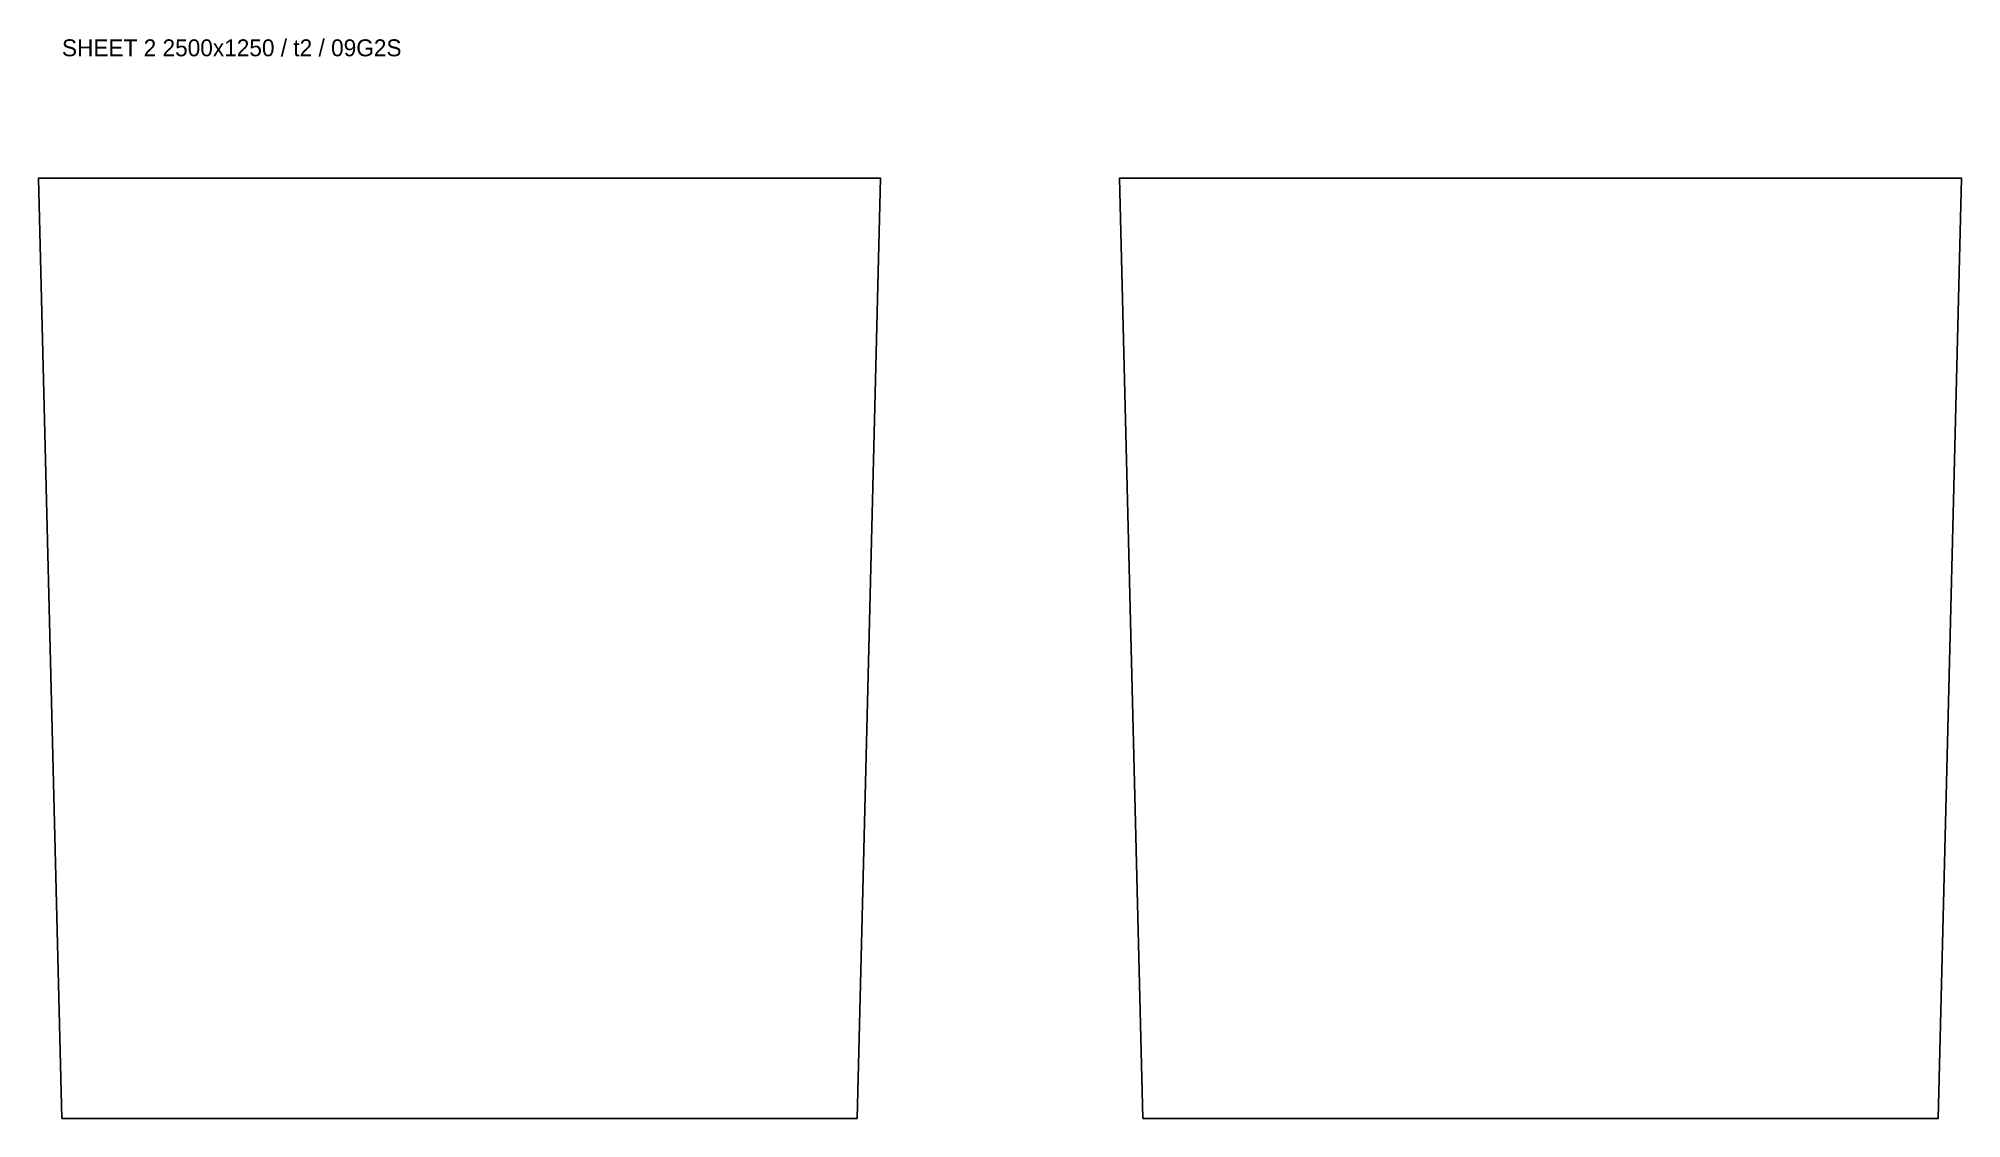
# Model space of a CAD drawing. Header units: millimetres. Extents: x 25 to 2071, y 50 to 1199.
import ezdxf

# ---------------------------------------------------------------- set-up
doc = ezdxf.new("R2010")
doc.units = ezdxf.units.MM
doc.layers.add('CUT', color=1, linetype='Continuous')
doc.layers.add('INFO', color=7, linetype='Continuous')

msp = doc.modelspace()

# ---------------------------------------------------------------- linework, layer by layer
at = {"layer": 'CUT'}
for points in [[(50, 50), (896, 50), (921, 1050.3), (25, 1050.3)], [(1200, 50), (2046, 50), (2071, 1050.3), (1175, 1050.3)]]:
    msp.add_lwpolyline(points, close=True, dxfattribs=at)

# ---------------------------------------------------------------- texts
at = {"layer": 'INFO'}
msp.add_text('SHEET 2 2500x1250 / t2 / 09G2S', height=18, dxfattribs=at).set_placement((50, 1180))

doc.saveas('drawing.dxf')
